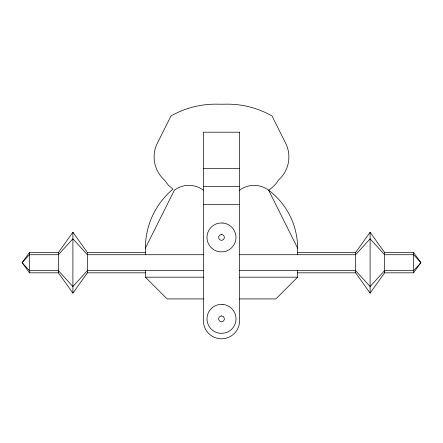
<?xml version="1.0" encoding="UTF-8"?>
<svg xmlns="http://www.w3.org/2000/svg" width="443" height="443" viewBox="0 0 443 443"><rect width="100%" height="100%" fill="white"/><g stroke="black" fill="none" stroke-linecap="round" stroke-linejoin="round"><path stroke-width="0.66" d="M145.387 254.725L145.387 248.18L174.381 190.191A24.166 24.166 0 0 1 203.376 190.191M58.393 252.532L72.896 232.232L87.393 252.532L87.393 272.827L72.896 293.128L58.393 272.827L58.393 252.532L29.399 252.532L22.15 262.577M355.607 252.532L370.104 232.232L384.607 252.532L384.607 272.827L370.104 293.128L355.607 272.827L355.607 252.532L297.613 252.532M384.607 272.827L413.601 272.827L420.85 262.61L413.601 254.725L384.607 254.725L370.104 238.816L355.607 254.725L239.624 254.725M420.85 262.76L413.601 270.634L384.607 270.634L370.104 286.543L355.607 270.634L239.624 270.634M297.613 270.634L297.613 277.18L275.867 298.925L239.624 298.925M203.376 168.44L239.624 168.44M203.376 186.564L239.624 186.564M203.376 204.688L239.624 204.688M87.393 252.532L145.387 252.532M384.607 252.532L413.601 252.532L420.85 262.577M203.376 254.725L87.393 254.725L72.896 238.816L58.393 254.725L29.399 254.725L22.15 262.599L29.399 272.827L58.393 272.827M203.376 270.634L87.393 270.634L72.896 286.543L58.393 270.634L29.399 270.634L22.15 262.76M87.393 272.827L145.387 272.827M297.613 272.827L355.607 272.827M145.387 270.634L145.387 277.18L203.376 277.18M239.624 277.18L297.613 277.18M203.376 298.925L167.133 298.925L145.387 277.18M297.613 254.725L297.613 248.18L268.619 190.191A24.166 24.166 0 0 0 239.624 190.191M413.601 252.532L413.601 272.827M370.104 232.232L370.104 293.128M72.896 232.232L72.896 293.128M29.399 252.532L29.399 272.827M297.613 248.18A72.491 72.491 0 0 0 268.619 190.191A32.621 32.621 0 0 0 277.218 182.056L278.481 180.085L281.626 176.868A30.866 30.866 0 0 0 285.635 143.172L272.041 115.988A90.217 90.217 0 0 0 224.28 104.205L218.72 104.205A90.217 90.217 0 0 0 170.959 115.988L157.365 143.172A30.866 30.866 0 0 0 164.508 180.079L168.312 185.113L172.991 189.167L171.574 190.318A77.021 77.021 0 0 0 145.387 248.18M222.901 222.995L219.119 223.122A14.497 14.497 0 0 0 220.099 251.857L223.881 251.724A14.497 14.497 0 0 0 222.901 222.995M221.782 234.535L221.024 234.563A2.902 2.902 0 0 0 221.218 240.311L221.976 240.283A2.902 2.902 0 0 0 221.782 234.535M222.901 304.43L219.119 304.557A14.497 14.497 0 0 0 220.099 333.291L223.881 333.164A14.497 14.497 0 0 0 222.901 304.43M221.782 315.975L221.024 315.997A2.902 2.902 0 0 0 221.218 321.745L221.976 321.723A2.902 2.902 0 0 0 221.782 315.975M239.624 132.197L203.376 132.197L203.376 320.671A18.124 18.124 0 0 0 221.5 338.795A18.124 18.124 0 0 0 239.624 320.671L239.624 132.197"/></g></svg>
